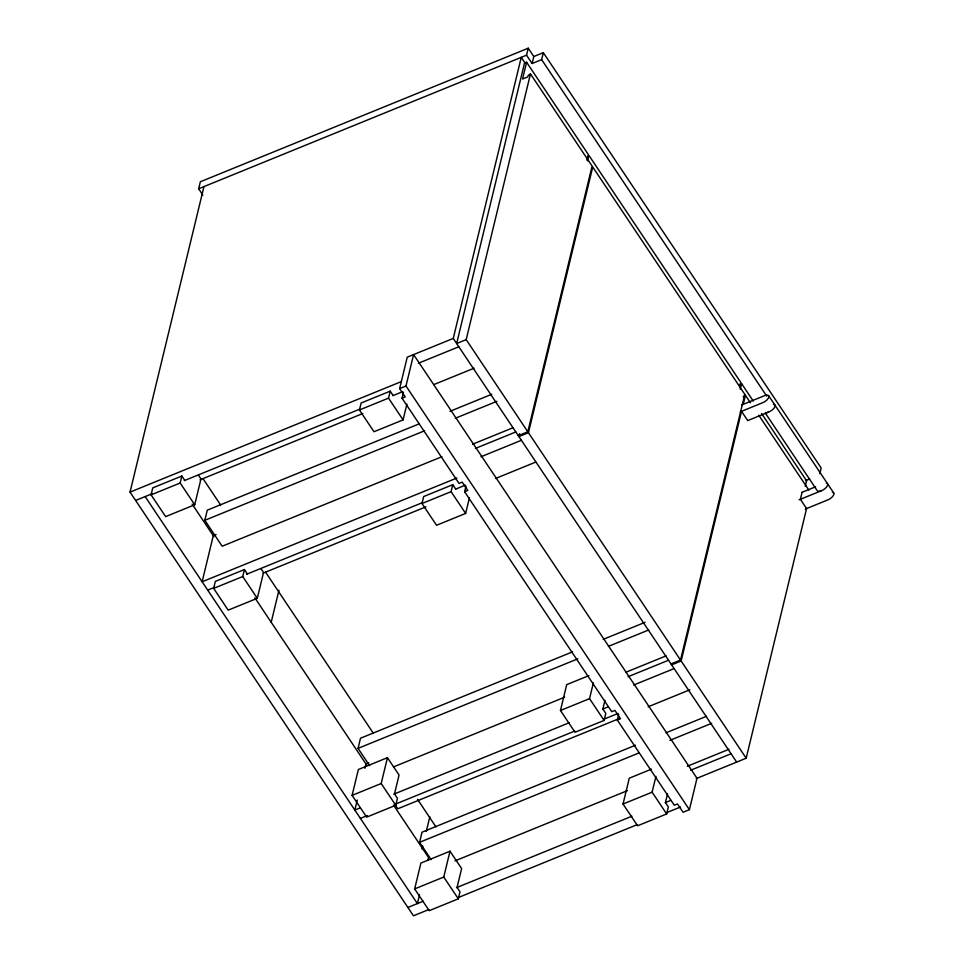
<?xml version="1.0" encoding="UTF-8"?>
<svg xmlns="http://www.w3.org/2000/svg" width="964" height="964" viewBox="0 0 964 964"><rect width="100%" height="100%" fill="white"/><g stroke="black" fill="none" stroke-linecap="round" stroke-linejoin="round"><path stroke-width="1.45" d="M202.85 194.993L198.668 188.751L200.355 181.762L528.236 48.2L533.803 56.539L532.116 63.516L541.635 59.635L543.322 52.659L533.803 56.539M428.763 909.57L413.46 915.8L130.044 492.122L203.958 186.594M198.488 475.216L200.97 478.939L194.728 504.774L165.639 516.62L151.083 494.857L152.77 487.88L181.859 476.023L184.799 480.421M194.728 504.774L180.172 483.012L181.859 476.023M441.946 456.707L222.166 546.227L204.826 520.307L207.272 510.173L419.292 423.811M261.051 568.748L263.546 572.471L257.292 598.307L228.203 610.152L213.647 588.389L215.333 581.413L244.422 569.555L247.362 573.954M257.292 598.307L242.735 576.544L244.422 569.555M271.197 622.274L278.958 590.233M406.904 404.109L403.085 419.894L373.996 431.739L359.439 409.977L361.126 403L390.215 391.155L393.155 395.553M403.085 419.894L388.528 398.132L390.215 391.155M689.405 809.688L405.989 386.01L413.592 354.583L696.996 778.261L689.405 809.688L683.054 812.266L677.475 803.94L674.306 805.229L617.309 720.036L620.491 718.734L614.912 710.408L611.742 711.697L464.612 491.761L467.781 490.459L462.214 482.133L459.033 483.422L402.048 398.228L405.217 396.927L399.638 388.6L407.242 357.174L453.249 338.424L521.259 57.334L525.235 63.287M402.048 398.228L403.422 392.505M369.622 765.645L358.054 748.365L360.5 738.231L572.532 651.869M532.116 63.516L526.549 55.189L528.236 48.2M530.465 73.915L466.178 339.641L456.659 343.521L524.488 63.13L526.609 62.262L522.548 79.024L527.838 76.879L528.212 75.361L530.465 73.915L592.101 166.061L527.814 431.788L518.295 435.668M469.468 497.641L465.648 513.426L436.559 525.272L422.003 503.509L423.702 496.532L452.779 484.687L455.719 489.085M352.101 795.372L358.355 769.525L387.444 757.68L399.06 775.044L394.493 793.902L397.433 798.3L395.746 805.277L366.657 817.135L352.101 795.372L381.19 783.515L387.444 757.68M357.27 799.975L354.824 810.061L360.403 807.784M364.934 768.284L365.983 763.958L368.766 762.825M465.648 513.426L451.092 491.664L452.779 484.687M464.612 491.761L465.998 486.049M431.125 859.611L419.569 842.319L422.015 832.197L635.433 745.256M519.62 433.667L518.921 436.596L528.441 432.716L592.727 166.989L744.798 394.336L680.524 660.063L671.004 663.943M586.895 160L588.245 154.409L526.609 62.262M587.51 160.928L588.871 155.337L740.955 382.684L739.93 386.877M422.027 848.995L422.738 846.067M426.269 831.45L429.811 816.833M414.665 888.904L420.919 863.057L450.007 851.212L461.623 868.576L457.057 887.434L459.997 891.833L458.31 898.81L429.233 910.667L414.665 888.904L443.753 877.047L450.007 851.212M419.485 894.941L417.4 903.593L145.142 496.581M427.847 860.382L428.546 857.49L393.469 805.061M604.958 700.322L602.849 709.022L605.79 713.42L604.103 720.409L575.014 732.254L560.458 710.492L566.712 684.645L588.871 675.619M604.103 720.409L589.546 698.647L593.366 682.849M617.309 720.036L618.695 714.312M667.522 793.854L665.413 802.554L668.365 806.952L666.666 813.941L637.59 825.787L623.033 804.024L629.275 778.189L651.435 769.151M740.219 389.203L741.569 383.612L739.448 384.479M696.237 778.575L746.184 758.222L681.138 660.991L741.533 411.327L747.727 420.581M743.232 404.338L745.425 395.264L750.426 402.747M666.666 813.941L652.11 792.179L655.93 776.381M802.072 492.315L800.385 499.304L806.579 508.558L746.184 758.222M805.265 486.434L806.615 480.843L761.584 413.532M819.81 473.589L821.159 467.998L543.322 52.659M743.172 396.698L745.425 395.264M198.668 188.751L526.549 55.189M418.4 363.235L458.828 346.763M130.044 492.122L401.325 381.611M399.638 388.6L405.989 386.01M135.623 500.461L152.312 493.664M184.305 480.626L359.608 409.218M392.999 395.614L402.735 391.649M151.083 494.857L180.172 483.012M359.439 409.977L388.528 398.132M200.078 479.807L362.826 413.52M433.764 384.624L474.107 368.188M449.983 411.303L491.833 394.264M204.826 520.307L424.606 430.775M455.201 418.304L496.93 401.313M216.069 534.55L213.285 535.683L202.127 581.786L456.936 477.987M472.553 444.235L512.884 427.799M475.385 448.429L515.824 431.956M480.964 456.767L521.391 440.295M207.706 590.113L214.671 587.281M246.688 574.231L422.136 502.762M455.55 489.158L465.299 485.181M213.647 588.389L242.735 576.544M422.003 503.509L451.092 491.664M263.172 573.134L425.919 506.835M495.472 478.506L535.803 462.069M741.834 404.904L764.862 395.529A6.218 2.699 -33.8 0 1 768.742 397.373A6.218 2.699 -33.8 0 1 762.211 402.904L740.256 411.845M747.823 420.545L768.404 412.158M805.53 480.662L809.712 478.951M802.036 492.327L815.58 486.82M799.108 499.822L821.063 490.881M805.302 509.088L827.257 500.135A6.218 2.699 -33.8 0 0 833.27 495.629A6.218 2.699 -33.8 0 0 832.33 492.339M603.211 639.361L645.061 622.322M358.054 748.365L577.834 658.834M608.429 646.362L648.772 629.938M393.481 766.922L564.579 697.225M625.781 672.294L666.112 655.869M628.094 676.704L668.522 660.232M671.619 664.871L681.138 660.991M560.458 710.492L589.546 698.647M633.661 685.043L674.101 668.57M393.818 794.179L569.254 722.711M602.681 709.094L608.248 706.829M360.403 818.388L367.368 815.556M395.216 804.205L574.833 731.037M604.079 719.132L617.996 713.456M618.96 718.674L397.795 808.772L395.312 805.061M648.169 706.781L689.899 689.778M666.124 732.761L706.564 716.276M419.569 842.319L639.337 752.8M669.944 740.328L711.673 723.325M454.996 860.888L627.48 790.625M687.284 766.26L729.013 749.257M690.658 770.236L731.086 753.764M623.033 804.024L652.11 792.179M407.88 907.461L423.184 901.232M456.575 887.627L631.866 816.219M665.256 802.626L670.824 800.349M457.972 897.665L637.445 824.557M666.654 812.652L680.572 806.989M768.706 395.782L833.752 493.014M541.635 59.635L766.754 396.168M765.308 413.062L817.135 490.531A6.218 2.699 -33.8 0 0 824.919 488.676A6.218 2.699 -33.8 0 0 826.317 483.097M741.569 383.612L753.246 401.06M758.764 415.207L808.796 490.001M466.178 339.641L527.814 431.788M528.441 432.716L680.524 660.063M453.249 338.424L736.665 762.102M203.067 478.734L220.648 505.003M265.606 572.218L373.369 733.315M417.496 799.301L435.909 826.811M381.19 783.515L395.746 805.277M443.753 877.047L458.31 898.81M192.198 504.172L213.912 536.635M254.833 597.813L366.742 765.103M773.477 404.362A6.218 2.699 -33.8 0 1 773.49 408.82A6.218 2.699 -33.8 0 1 765.802 412.568"/></g></svg>
